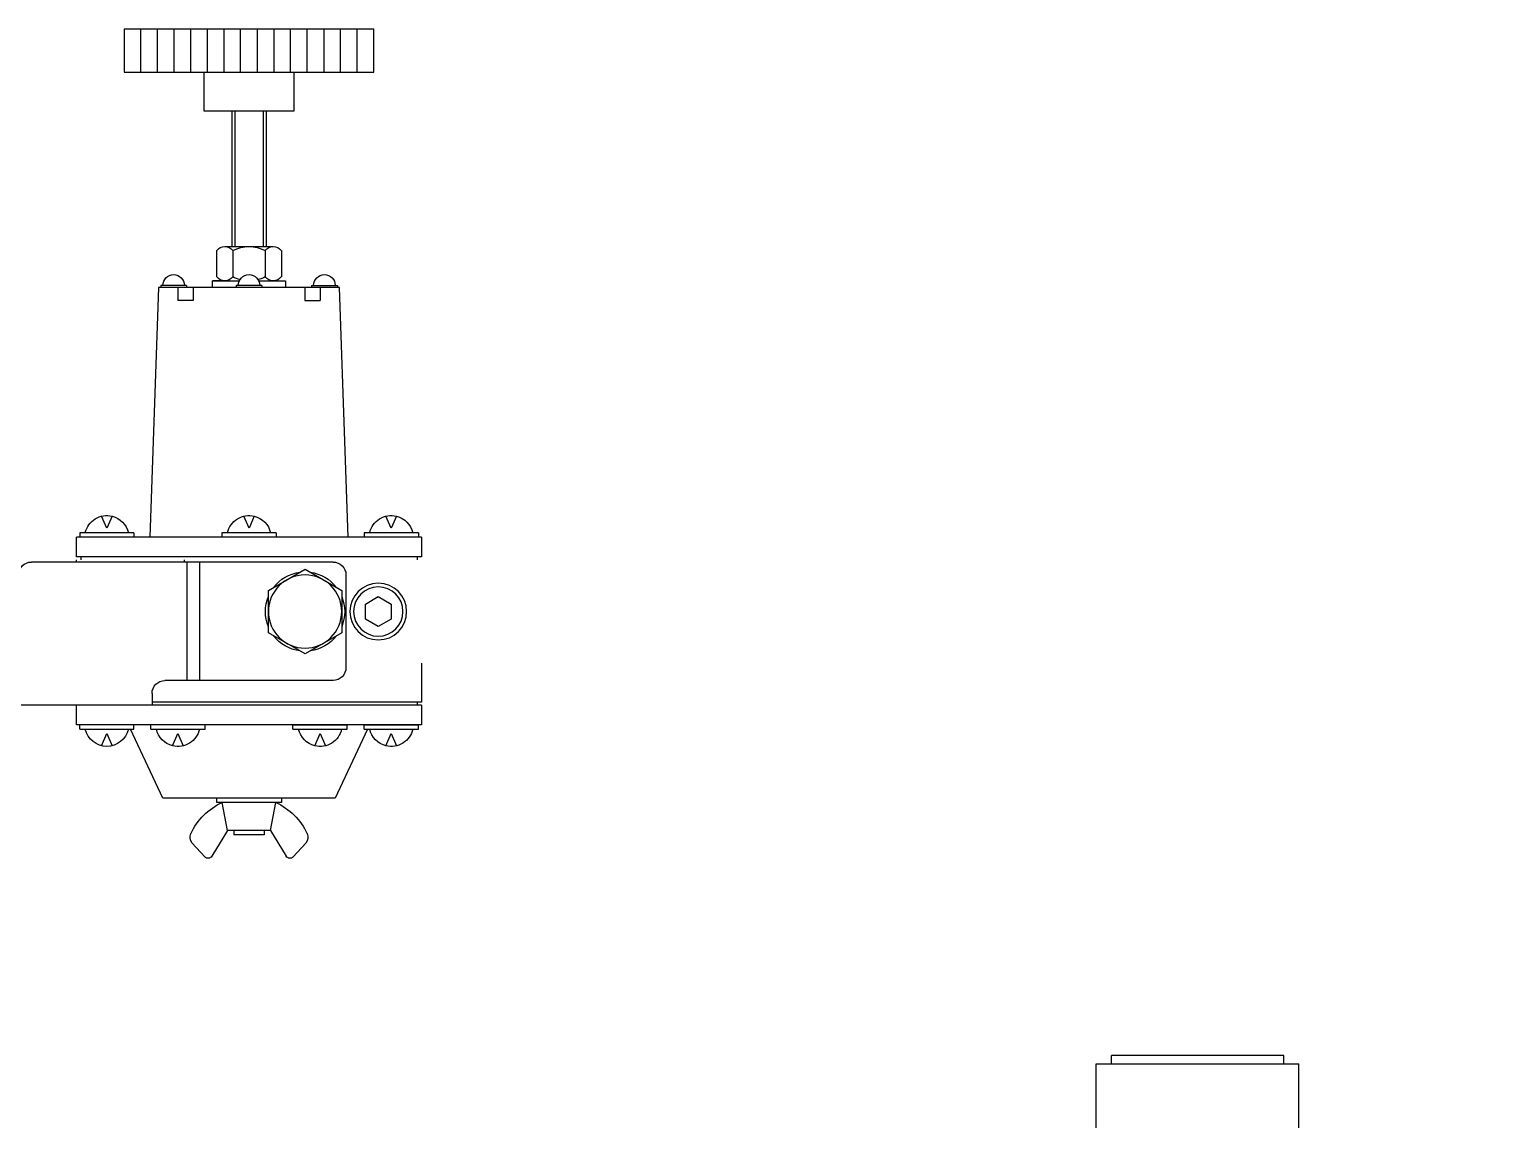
# Model space of a CAD drawing. Header units: millimetres. Extents: x -192235 to 515711, y 45168 to 947868.
# Drawn here: x 95563.6 to 95901.5, y 464499.5 to 464752.7 of the extents above; entities that cross this region are included whole.
import ezdxf

# ---------------------------------------------------------------- set-up
doc = ezdxf.new("R2010")
doc.units = ezdxf.units.MM
doc.header["$LTSCALE"] = 1000
doc.layers.add('YFM1P-短$0$M-CWTR-VAVE', color=2, linetype='Continuous')
doc.layers.add('YFM1P-短$0$M-PIPE-CHWR20', color=110, linetype='Continuous')

# ---------------------------------------------------------------- blocks, each defined once
blk = doc.blocks.new('YFM1P-短$0$0V100')
at = {"layer": 'YFM1P-短$0$M-CWTR-VAVE'}
for p, q in [((-148.8, 466.2), (-148.8, 476.2)), ((-148.8, 476.2), (-90.8, 476.2)), ((-144.93, 466.2), (-144.93, 476.2)), ((-141.06, 466.2), (-141.06, 476.2)), ((-137.2, 466.2), (-137.2, 476.2)), ((-133.33, 466.2), (-133.33, 476.2)), ((-129.46, 466.2), (-129.46, 476.2)), ((-125.6, 466.2), (-125.6, 476.2)), ((-121.73, 466.2), (-121.73, 476.2)), ((-117.86, 466.2), (-117.86, 476.2)), ((-114, 466.2), (-114, 476.2)), ((-110.13, 466.2), (-110.13, 476.2)), ((-106.26, 466.2), (-106.26, 476.2)), ((-102.4, 466.2), (-102.4, 476.2)), ((-98.53, 466.2), (-98.53, 476.2)), ((-94.66, 466.2), (-94.66, 476.2)), ((-90.8, 476.2), (-90.8, 466.2)), ((-130.3, 466.2), (-148.8, 466.2)), ((-130.3, 457.2), (-130.3, 466.2)), ((-109.3, 466.2), (-130.3, 466.2)), ((-90.8, 466.2), (-109.3, 466.2)), ((-109.3, 466.2), (-109.3, 457.2)), ((-109.3, 457.2), (-130.3, 457.2)), ((-123.8, 457.2), (-123.8, 425.7)), ((-123.12, 457.2), (-123.12, 425.7)), ((-116.47, 457.2), (-116.47, 425.7)), ((-115.8, 457.2), (-115.8, 425.7)), ((-114.17, 425.7), (-125.42, 425.7)), ((-127.3, 424.82), (-127.3, 418.67)), ((-123.55, 424.82), (-123.55, 418.67)), ((-116.04, 424.82), (-116.04, 418.67)), ((-112.29, 424.82), (-112.29, 418.67)), ((-142.8, 358.3), (-140.8, 416.2)), ((-140.8, 416.2), (-119.8, 416.2)), ((-140.8, 416.2), (-119.8, 416.2)), ((-140.3, 416.7), (-140.3, 416.2)), ((-134.3, 416.7), (-140.3, 416.7)), ((-136.31, 416.2), (-136.31, 413.2)), ((-134.3, 416.7), (-134.3, 416.2)), ((-132.77, 416.2), (-132.77, 413.2)), ((-128.3, 417.8), (-128.3, 416.2)), ((-124.3, 417.8), (-128.3, 417.8)), ((-124.3, 417.8), (-128.3, 417.8)), ((-127.3, 416.2), (-119.8, 416.2)), ((-127.3, 416.2), (-119.8, 416.2)), ((-122.04, 417.8), (-125.42, 417.8)), ((-122.04, 417.8), (-124.3, 417.8)), ((-122.8, 416.7), (-122.8, 416.2)), ((-122.8, 416.7), (-116.8, 416.7)), ((-119.8, 416.2), (-112.3, 416.2)), ((-119.8, 416.2), (-112.3, 416.2)), ((-114.17, 417.8), (-117.55, 417.8)), ((-115.3, 417.8), (-117.55, 417.8)), ((-116.8, 416.7), (-116.8, 416.2)), ((-115.3, 417.8), (-111.3, 417.8)), ((-111.3, 417.8), (-115.3, 417.8)), ((-112.3, 416.2), (-98.8, 416.2)), ((-111.3, 416.2), (-111.3, 417.8)), ((-106.82, 416.2), (-106.82, 413.2)), ((-105.3, 416.7), (-99.3, 416.7)), ((-105.3, 416.7), (-105.3, 416.2)), ((-103.28, 416.2), (-103.28, 413.2)), ((-99.3, 416.7), (-99.3, 416.2)), ((-98.8, 416.2), (-96.8, 358.3)), ((-132.77, 413.2), (-136.31, 413.2)), ((-106.82, 413.2), (-103.28, 413.2)), ((-154.01, 363.15), (-152.8, 360.33)), ((-152.8, 360.33), (-151.58, 363.15)), ((-121.01, 363.15), (-119.8, 360.33)), ((-119.8, 360.33), (-118.58, 363.15)), ((-88.01, 363.15), (-86.8, 360.33)), ((-86.8, 360.33), (-85.58, 363.15)), ((-159.8, 358.3), (-159.8, 353.7)), ((-159.8, 358.3), (-79.8, 358.3)), ((-159.1, 359.3), (-159.1, 358.3)), ((-159.1, 359.3), (-157.8, 359.3)), ((-159.1, 358.3), (-146.5, 358.3)), ((-157.8, 359.3), (-147.8, 359.3)), ((-147.8, 359.3), (-146.5, 359.3)), ((-146.5, 359.3), (-146.5, 358.3)), ((-126.1, 359.3), (-126.1, 358.3)), ((-126.1, 359.3), (-124.8, 359.3)), ((-126.1, 358.3), (-113.5, 358.3)), ((-124.8, 359.3), (-114.8, 359.3)), ((-114.8, 359.3), (-113.5, 359.3)), ((-113.5, 359.3), (-113.5, 358.3)), ((-93.1, 359.3), (-93.1, 358.3)), ((-93.1, 359.3), (-91.8, 359.3)), ((-93.1, 358.3), (-80.5, 358.3)), ((-91.8, 359.3), (-81.8, 359.3)), ((-81.8, 359.3), (-80.5, 359.3)), ((-80.5, 359.3), (-80.5, 358.3)), ((-79.8, 353.7), (-79.8, 358.3)), ((-159.8, 353.7), (-79.8, 353.7)), ((-158.8, 353.7), (-158.8, 353)), ((-139.3, 352.5), (-69.3, 352.5)), ((-108.34, 352.5), (-108.34, 325)), ((-105.34, 352.5), (-105.34, 325)), ((-104.8, 352.5), (-104.8, 353)), ((-80.8, 353.7), (-80.8, 353)), ((-79.8, 352.5), (-79.8, 353)), ((-142.3, 349.5), (-142.3, 328)), ((-132.8, 350.81), (-141.3, 345.91)), ((-124.3, 345.91), (-132.8, 350.81)), ((-141.3, 345.91), (-141.3, 336.09)), ((-124.3, 336.09), (-124.3, 345.91)), ((-149.8, 344.46), (-152.8, 342.73)), ((-152.8, 342.73), (-152.8, 339.27)), ((-146.8, 342.73), (-149.8, 344.46)), ((-146.8, 339.27), (-146.8, 342.73)), ((-152.8, 339.27), (-149.8, 337.54)), ((-149.8, 337.54), (-146.8, 339.27)), ((-141.3, 336.09), (-132.8, 331.19)), ((-132.8, 331.19), (-124.3, 336.09)), ((-159.8, 329), (-159.8, 320)), ((-139.3, 325), (-100.3, 325)), ((-97.3, 322), (-97.3, 319.3)), ((-159.8, 320), (-158.8, 320)), ((-159.8, 319.3), (-158.8, 319.3)), ((-159.8, 319.3), (-159.8, 314.7)), ((-158.8, 320), (-158.8, 319.3)), ((-158.8, 320), (-97.3, 320)), ((-158.8, 319.3), (-97.3, 319.3)), ((-97.3, 319.3), (-59.47, 319.3)), ((-79.8, 314.7), (-79.8, 319.3)), ((-159.8, 314.7), (-156.88, 314.7)), ((-146.5, 314.7), (-159.1, 314.7)), ((-159.1, 313.7), (-159.1, 314.7)), ((-156.88, 314.7), (-147.8, 314.7)), ((-147.8, 314.7), (-79.8, 314.7)), ((-146.5, 313.7), (-146.5, 314.7)), ((-143.3, 314.7), (-140.38, 314.7)), ((-142.6, 313.7), (-142.6, 314.7)), ((-130, 314.7), (-142.6, 314.7)), ((-140.38, 314.7), (-131.3, 314.7)), ((-130, 313.7), (-130, 314.7)), ((-109.6, 313.7), (-109.6, 314.7)), ((-97, 313.7), (-97, 314.7)), ((-93.1, 313.7), (-93.1, 314.7)), ((-80.5, 313.7), (-80.5, 314.7)), ((-157.8, 313.7), (-159.1, 313.7)), ((-146.5, 313.7), (-157.8, 313.7)), ((-152.8, 312.67), (-154.01, 309.85)), ((-151.58, 309.85), (-152.8, 312.67)), ((-147.33, 313.7), (-147.8, 313.7)), ((-147.33, 313.7), (-139.8, 297.7)), ((-141.3, 313.7), (-142.6, 313.7)), ((-131.3, 313.7), (-141.3, 313.7)), ((-136.3, 312.67), (-137.51, 309.85)), ((-135.08, 309.85), (-136.3, 312.67)), ((-130, 313.7), (-131.3, 313.7)), ((-108.3, 313.7), (-109.6, 313.7)), ((-98.3, 313.7), (-108.3, 313.7)), ((-103.3, 312.67), (-104.51, 309.85)), ((-102.08, 309.85), (-103.3, 312.67)), ((-99.8, 297.7), (-92.27, 313.7)), ((-97, 313.7), (-98.3, 313.7)), ((-91.8, 313.7), (-93.1, 313.7)), ((-81.8, 313.7), (-91.8, 313.7)), ((-86.8, 312.67), (-88.01, 309.85)), ((-85.58, 309.85), (-86.8, 312.67)), ((-80.5, 313.7), (-81.8, 313.7)), ((-139.8, 297.7), (-119.8, 297.7)), ((-127.3, 297.7), (-119.8, 297.7)), ((-127.3, 297.7), (-127.3, 296.7)), ((-127.3, 297.7), (-119.8, 297.7)), ((-127.3, 297.7), (-127.3, 296.7)), ((-119.8, 297.7), (-99.8, 297.7)), ((-119.8, 297.7), (-112.3, 297.7)), ((-119.8, 297.7), (-112.3, 297.7)), ((-112.3, 296.7), (-112.3, 297.7)), ((-112.3, 296.7), (-112.3, 297.7)), ((-127.3, 296.7), (-121.3, 296.7)), ((-127.3, 296.7), (-126, 296.7)), ((-124.8, 290.2), (-126, 296.7)), ((-126, 296.7), (-121.3, 296.7)), ((-121.3, 296.7), (-119.8, 296.7)), ((-121.3, 296.7), (-119.8, 296.7)), ((-119.8, 296.7), (-118.3, 296.7)), ((-119.8, 296.7), (-118.3, 296.7)), ((-118.3, 296.7), (-112.3, 296.7)), ((-118.3, 296.7), (-113.6, 296.7)), ((-114.8, 290.2), (-113.6, 296.7)), ((-113.6, 296.7), (-112.3, 296.7)), ((-132.95, 287.27), (-130.05, 284.05)), ((-124.8, 290.2), (-128.45, 284.2)), ((-124.8, 290.2), (-119.8, 290.2)), ((-123.3, 290.2), (-123.3, 289.2)), ((-123.3, 289.2), (-119.8, 289.2)), ((-119.8, 290.2), (-114.8, 290.2)), ((-119.8, 289.2), (-116.3, 289.2)), ((-116.3, 290.2), (-116.3, 289.2)), ((-114.8, 290.2), (-111.14, 284.2)), ((-106.64, 287.27), (-109.54, 284.05))]:
    blk.add_line(p, q, dxfattribs=at)
for centre, radius in [((-132.8, 341), 8.5), ((-149.8, 341), 6.58), ((-149.8, 341), 5.72)]:
    blk.add_circle(centre, radius, dxfattribs=at)
for centre, radius, start, end in [((-125.42, 423.25), 2.45, 40, 140), ((-119.8, 417.21), 8.49, 63.7515, 116.2485), ((-114.17, 423.25), 2.45, 40, 140), ((-137.3, 416.7), 2.5, 0, 180), ((-119.8, 416.7), 2.5, 0, 180), ((-102.3, 416.7), 2.5, 0, 180), ((-125.42, 420.25), 2.45, 220, 320), ((-119.8, 426.29), 8.49, 243.7515, 255.7003), ((-119.8, 426.29), 8.49, 284.2997, 296.2485), ((-114.17, 420.25), 2.45, 220, 320), ((-152.8, 358.17), 5.12, 103.7551, 167.3196), ((-152.8, 358.17), 5.12, 12.6804, 103.7551), ((-119.8, 358.17), 5.12, 103.7551, 167.3196), ((-119.8, 358.17), 5.12, 12.6804, 103.7551), ((-86.8, 358.17), 5.12, 103.7551, 167.3196), ((-86.8, 358.17), 5.12, 12.6804, 103.7551), ((-139.3, 349.5), 3, 90, 180), ((-69.3, 349.5), 3, 0, 90), ((-132.8, 341), 9.2, 97.5048, 142.4951), ((-132.8, 341), 9.2, 37.5049, 82.4952), ((-132.8, 341), 9.2, 157.505, 202.495), ((-132.8, 341), 9.2, 337.505, 22.495), ((-132.8, 341), 9.2, 217.505, 262.4948), ((-132.8, 341), 9.2, 277.5052, 322.495), ((-139.3, 328), 3, 180, 270), ((-100.3, 322), 3, 0, 90), ((-152.8, 314.82), 5.12, 192.6804, 283.7551), ((-152.8, 314.82), 5.12, 283.7551, 347.3196), ((-136.3, 314.82), 5.12, 192.6804, 283.7551), ((-136.3, 314.82), 5.12, 283.7551, 347.3196), ((-103.3, 314.82), 5.12, 192.6804, 283.7551), ((-103.3, 314.82), 5.12, 283.7551, 347.3196), ((-86.8, 314.82), 5.12, 192.6804, 347.3196), ((-119.63, 283.03), 15.09, 114.996, 154.8895), ((-119.96, 283.03), 15.09, 25.1105, 65.004), ((-131.46, 288.61), 2, 154.7306, 221.9998), ((-108.13, 288.61), 2, 318.0002, 25.2694), ((-129.3, 284.72), 1, 222, 328.6442), ((-110.29, 284.72), 1, 211.3558, 318)]:
    blk.add_arc(centre, radius, start, end, dxfattribs=at)
blk = doc.blocks.new('YFM1P-短$0$BV-150V-B')
at = {"color": 0, "linetype": 'ByBlock'}
for p, q in [((2, 23.5), (-2, 23.5)), ((-2, 23.3), (-2, 23.5)), ((2, 23.3), (2, 23.5)), ((-2.352, 19.2), (-2.352, 23.3)), ((-2.352, 23.3), (2.354, 23.3)), ((2.354, 19.2), (2.354, 23.3)), ((-2.905, 21.499), (-2.905, 21.001)), ((-2.352, 21.499), (-2.905, 21.499)), ((2.354, 21.499), (2.908, 21.499)), ((2.908, 21.499), (2.908, 21.001)), ((-2.352, 21.001), (-2.905, 21.001)), ((2.354, 21.001), (2.908, 21.001)), ((-4.594, 19.718), (-4.594, 19.312)), ((-3.614, 19.83), (-4.454, 19.83)), ((-4.314, 19.718), (-4.314, 19.312)), ((-3.754, 19.718), (-3.754, 19.312)), ((-3.474, 19.718), (-3.474, 19.312)), ((3.474, 19.718), (3.474, 19.312)), ((3.614, 19.83), (4.454, 19.83)), ((3.754, 19.718), (3.754, 19.312)), ((4.314, 19.718), (4.314, 19.312)), ((4.594, 19.718), (4.594, 19.312)), ((5.1, 19.2), (-5.1, 19.2)), ((-5.1, 17.7), (5.1, 17.7)), ((-4.594, 17.182), (-4.594, 17.588)), ((-4.314, 17.182), (-4.314, 17.588)), ((-3.754, 17.182), (-3.754, 17.588)), ((-3.474, 17.182), (-3.474, 17.588)), ((3.474, 17.182), (3.474, 17.588)), ((3.754, 17.182), (3.754, 17.588)), ((4.314, 17.182), (4.314, 17.588)), ((4.594, 17.182), (4.594, 17.588)), ((-3.614, 17.07), (-4.454, 17.07)), ((3.614, 17.07), (4.454, 17.07)), ((-5.24, -13.97), (-5.24, 13.97)), ((-2.7, 13.97), (-5.24, 13.97)), ((2.7, 13.97), (5.24, 13.97)), ((5.24, 13.97), (5.24, -13.97)), ((-6.669, -9.604), (-6.669, 9.604)), ((-5.24, 9.604), (-6.669, 9.604)), ((5.24, 9.604), (6.669, 9.604)), ((6.669, 9.604), (6.669, -9.604)), ((-2.7, 8.414), (2.7, 8.414)), ((2.7, -8.414), (-2.7, -8.414)), ((-1.333, -9.648), (-1.333, -8.68)), ((-0.667, -9.648), (-0.667, -8.68)), ((0.667, -9.648), (0.667, -8.68)), ((1.333, -9.648), (1.333, -8.68)), ((-5.24, -9.604), (-6.669, -9.604)), ((5.24, -9.604), (6.669, -9.604)), ((1, -9.914), (-1, -9.914)), ((-2.7, -13.97), (-5.24, -13.97)), ((2.7, -13.97), (5.24, -13.97))]:
    blk.add_line(p, q, dxfattribs=at)
for points in [[(-5.1, 19.2), (-5.1, 17.7), (-3.7, 17.7, -0.414214), (-2.7, 16.7), (-2.7, -13.97)], [(5.1, 19.2), (5.1, 17.7), (3.7, 17.7, 0.414214), (2.7, 16.7), (2.7, -13.97)]]:
    blk.add_lwpolyline(points, format="xyb", dxfattribs=at)
for centre, radius, start, end in [((-4.454, 19.687), 0.143, 12.6804, 167.3196), ((-4.034, 19.424), 0.406, 46.3972, 133.6028), ((-3.614, 19.687), 0.143, 12.6804, 167.3196), ((3.614, 19.687), 0.143, 12.6804, 167.3196), ((4.034, 19.424), 0.406, 46.3972, 133.6028), ((4.454, 19.687), 0.143, 12.6804, 167.3196), ((-4.734, 19.343), 0.143, 270, 347.3196), ((-4.454, 19.343), 0.143, 192.6804, 347.3196), ((-4.034, 19.606), 0.406, 226.3972, 313.6028), ((-3.614, 19.343), 0.143, 192.6804, 347.3196), ((-3.334, 19.343), 0.143, 192.6804, 270), ((3.334, 19.343), 0.143, 270, 347.3196), ((3.614, 19.343), 0.143, 192.6804, 347.3196), ((4.034, 19.606), 0.406, 226.3972, 313.6028), ((4.454, 19.343), 0.143, 192.6804, 347.3196), ((4.734, 19.343), 0.143, 192.6804, 270), ((-4.734, 17.557), 0.143, 12.6804, 90), ((-4.454, 17.557), 0.143, 12.6804, 167.3196), ((-4.034, 17.294), 0.406, 46.3972, 133.6028), ((-3.614, 17.557), 0.143, 99.4947, 167.3196), ((3.614, 17.557), 0.143, 12.6804, 80.5053), ((4.034, 17.294), 0.406, 46.3972, 133.6028), ((4.454, 17.557), 0.143, 12.6804, 167.3196), ((4.734, 17.557), 0.143, 90, 167.3196), ((-4.454, 17.213), 0.143, 192.6804, 347.3196), ((-4.034, 17.476), 0.406, 226.3972, 313.6028), ((-3.614, 17.213), 0.143, 192.6804, 347.3196), ((3.614, 17.213), 0.143, 192.6804, 347.3196), ((4.034, 17.476), 0.406, 226.3972, 313.6028), ((4.454, 17.213), 0.143, 192.6804, 347.3196), ((-1.667, -8.755), 0.342, 12.6804, 90), ((-1, -8.755), 0.342, 12.6804, 167.3196), ((0, -9.38), 0.967, 46.3972, 133.6028), ((1, -8.755), 0.342, 12.6804, 167.3196), ((1.667, -8.755), 0.342, 90, 167.3196), ((-1, -9.573), 0.342, 192.6804, 347.3196), ((0, -8.948), 0.967, 226.3972, 313.6028), ((1, -9.573), 0.342, 192.6804, 347.3196)]:
    blk.add_arc(centre, radius, start, end, dxfattribs=at)
blk = doc.blocks.new('YFM1P-短')
at = {"layer": 'YFM1P-短$0$M-PIPE-CHWR20'}
blk.add_blockref('YFM1P-短$0$0V100', (194505.13, 464276.46), dxfattribs=at)
at = {"layer": 'YFM1P-短$0$M-PIPE-CHWR20', "xscale": -10, "yscale": 10, "zscale": 10}
blk.add_blockref('YFM1P-短$0$BV-150V-B', (194165.22, 464279.44), dxfattribs=at)

msp = doc.modelspace()

# ---------------------------------------------------------------- block references
at = {"xscale": -1}
msp.add_blockref('YFM1P-短', (290000, 0), dxfattribs=at)

doc.saveas('drawing.dxf')
